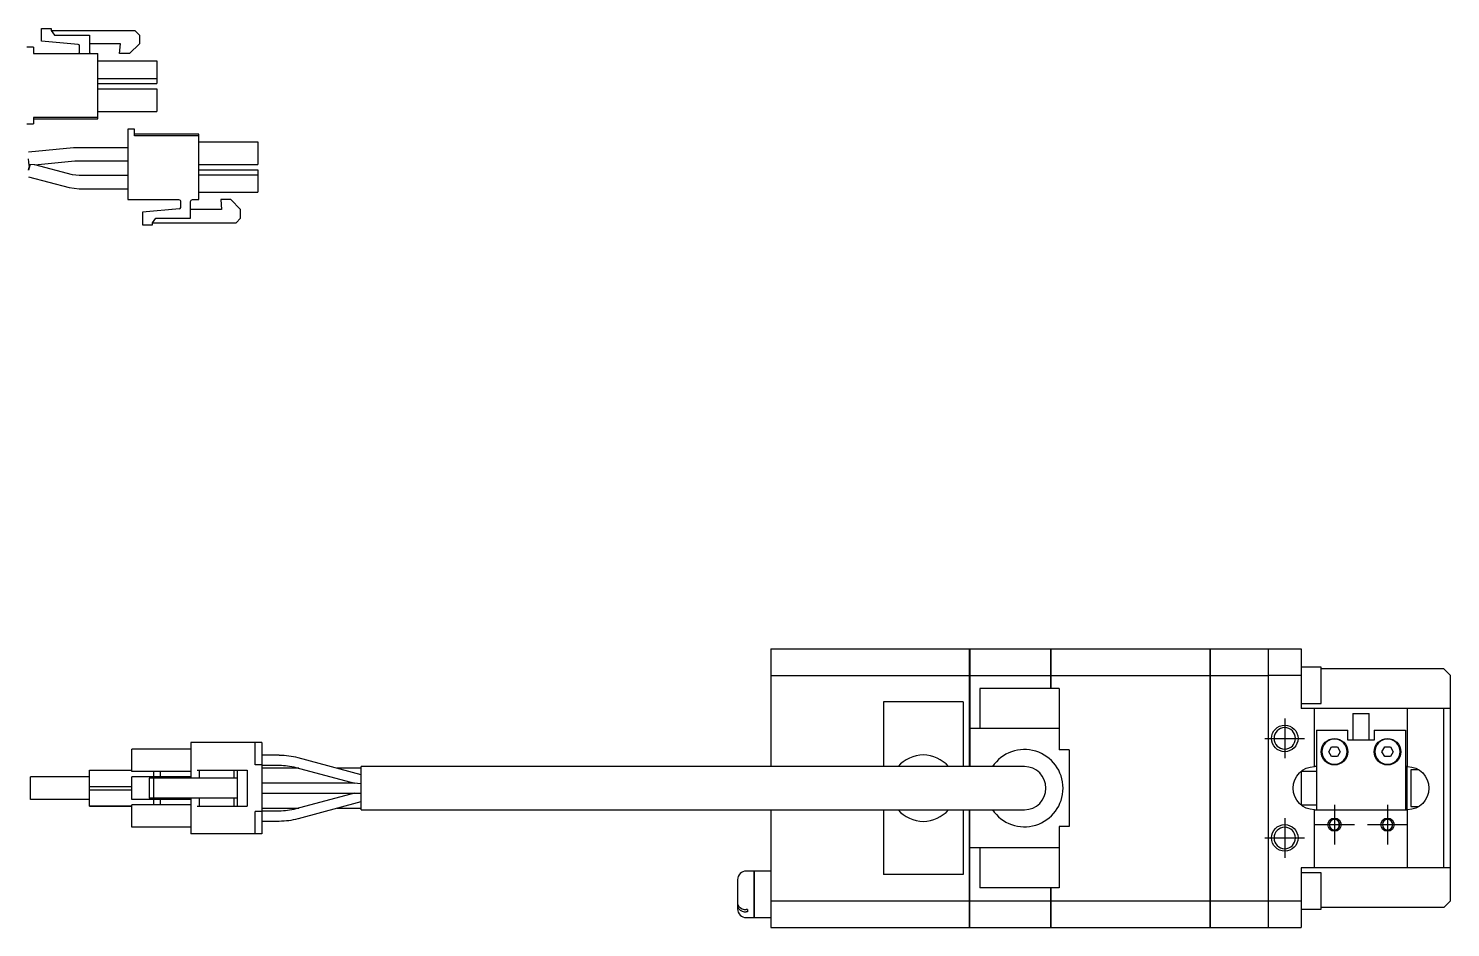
# Model space of a CAD drawing. Extents: x 0 to 1420, y -8 to 1169.
# Drawn here: x 698.8 to 913.2, y 410.1 to 545.6 of the extents above; entities that cross this region are included whole.
import ezdxf

# ---------------------------------------------------------------- set-up
doc = ezdxf.new("R2010")
doc.units = 0
doc.header["$LTSCALE"] = 0.5
doc.linetypes.add('CENTER', pattern=[50.8, 31.75, -6.35, 6.35, -6.35])
for name, color, linetype in [('MSM_CENTER', 1, 'CENTER'), ('MSM_CONTINUOUS', 7, 'CONTINUOUS'), ('MSM_NARROW', 5, 'CONTINUOUS')]:
    doc.layers.add(name, color=color, linetype=linetype)

msp = doc.modelspace()

# ---------------------------------------------------------------- linework, layer by layer
at = {"layer": 'MSM_CENTER'}
for p, q in [((888.21, 441.62), (888.21, 435.62)), ((885.21, 438.62), (891.21, 438.62)), ((895.71, 428.62), (895.71, 422.62)), ((903.71, 428.62), (903.71, 422.62)), ((888.21, 426.62), (888.21, 420.62)), ((892.71, 425.62), (898.71, 425.62)), ((900.71, 425.62), (906.71, 425.62)), ((885.21, 423.62), (891.21, 423.62))]:
    msp.add_line(p, q, dxfattribs=at)
at = {"layer": 'MSM_CONTINUOUS'}
for p, q in [((700.73, 545.62), (702.23, 545.62)), ((700.73, 543.7), (700.73, 545.62)), ((702.23, 545.62), (702.23, 545.32)), ((702.23, 545.32), (702.73, 544.62)), ((702.23, 545.32), (714.83, 545.32)), ((714.83, 545.32), (715.53, 544.62)), ((699.53, 542.82), (698.53, 542.82)), ((699.53, 542.82), (699.53, 541.82)), ((706.3, 543.21), (700.73, 543.7)), ((702.73, 544.62), (707.98, 544.62)), ((706.48, 542.12), (706.48, 543.02)), ((707.98, 544.62), (707.98, 542.12)), ((712.66, 543.32), (707.98, 543.32)), ((712.53, 541.82), (712.66, 543.32)), ((715.53, 543.32), (714.03, 541.82)), ((715.53, 544.62), (715.53, 543.32)), ((699.53, 541.82), (709.23, 541.82)), ((709.23, 531.97), (709.23, 541.82)), ((709.23, 540.72), (718.13, 540.72)), ((714.03, 541.82), (712.53, 541.82)), ((718.13, 540.72), (718.13, 537.32)), ((709.23, 538.07), (718.13, 538.07)), ((709.23, 537.32), (718.13, 537.32)), ((709.23, 536.52), (718.13, 536.52)), ((718.13, 536.52), (718.13, 533.12)), ((699.53, 532.22), (699.53, 531.22)), ((709.23, 532.22), (699.53, 532.22)), ((699.53, 531.97), (709.23, 531.97)), ((709.23, 533.12), (718.13, 533.12)), ((698.53, 531.22), (699.53, 531.22)), ((713.78, 530.42), (713.78, 519.82)), ((714.78, 530.42), (713.78, 530.42)), ((714.78, 530.42), (713.78, 530.42)), ((714.78, 529.42), (714.78, 530.42)), ((724.48, 529.67), (714.78, 529.67)), ((724.48, 529.42), (724.48, 529.67)), ((705.59, 527.63), (698.78, 526.97)), ((705.88, 527.64), (705.59, 527.63)), ((713.78, 527.64), (705.88, 527.64)), ((724.48, 529.42), (714.78, 529.42)), ((724.48, 529.42), (714.78, 529.42)), ((724.48, 519.82), (724.48, 529.42)), ((724.48, 528.52), (733.38, 528.52)), ((724.48, 528.52), (733.38, 528.52)), ((733.38, 528.52), (733.38, 525.12)), ((698.88, 524.97), (698.78, 525.97)), ((699.73, 525.05), (705.78, 525.64)), ((705.78, 525.64), (705.88, 525.64)), ((705.88, 525.64), (713.78, 525.64)), ((698.78, 524.27), (699, 525.11)), ((698.97, 524.98), (698.78, 524.27)), ((698.78, 523.23), (704.91, 521.63)), ((698.88, 524.97), (698.97, 524.98)), ((698.97, 524.98), (699, 525.11)), ((699, 525.11), (698.97, 524.98)), ((699.73, 525.05), (699, 525.11)), ((705.41, 523.57), (699.73, 525.05)), ((706.42, 523.44), (705.41, 523.57)), ((713.78, 523.44), (706.42, 523.44)), ((724.48, 525.12), (733.38, 525.12)), ((724.48, 524.32), (733.38, 524.32)), ((724.48, 524.32), (733.38, 524.32)), ((724.48, 523.57), (733.38, 523.57)), ((733.38, 524.32), (733.38, 520.92)), ((704.91, 521.63), (706.42, 521.44)), ((706.42, 521.44), (713.78, 521.44)), ((713.78, 519.82), (721.43, 519.82)), ((721.73, 519.52), (721.73, 518.62)), ((723.23, 517.02), (723.23, 519.52)), ((723.53, 519.82), (724.48, 519.82)), ((724.48, 520.92), (733.38, 520.92)), ((729.28, 519.82), (727.78, 519.82)), ((727.78, 519.82), (727.91, 518.32)), ((729.28, 519.82), (727.78, 519.82)), ((730.78, 518.32), (729.28, 519.82)), ((730.78, 518.32), (729.28, 519.82)), ((721.55, 518.42), (715.98, 517.93)), ((721.55, 518.42), (715.98, 517.93)), ((715.98, 517.93), (715.98, 516.02)), ((717.48, 516.32), (717.98, 517.02)), ((717.98, 517.02), (723.23, 517.02)), ((721.55, 518.42), (720.4, 518.32)), ((721.55, 518.42), (720.4, 518.32)), ((720.4, 518.32), (720.4, 518.32)), ((727.91, 518.32), (723.23, 518.32)), ((727.91, 518.32), (723.23, 518.32)), ((730.08, 516.32), (730.78, 517.02)), ((730.78, 517.02), (730.78, 518.32)), ((715.98, 516.02), (717.48, 516.02)), ((717.48, 516.02), (717.48, 516.32)), ((717.48, 516.32), (730.08, 516.32)), ((810.71, 452.12), (810.71, 434.37)), ((810.71, 452.12), (840.66, 452.12)), ((840.66, 434.37), (840.66, 452.12)), ((840.66, 452.07), (840.71, 452.07)), ((840.71, 452.12), (840.71, 434.37)), ((840.71, 452.12), (852.96, 452.12)), ((852.96, 446.12), (852.96, 452.12)), ((852.96, 452.07), (853.01, 452.07)), ((853.01, 452.12), (876.96, 452.12)), ((853.01, 446.12), (853.01, 452.12)), ((876.96, 410.12), (876.96, 452.12)), ((876.96, 452.07), (877.01, 452.07)), ((877.01, 410.12), (877.01, 452.12)), ((877.01, 452.12), (890.71, 452.12)), ((885.71, 452.12), (885.71, 410.12)), ((890.71, 452.12), (890.71, 443.12)), ((893.71, 449.37), (890.71, 449.37)), ((893.71, 443.87), (893.71, 449.37)), ((912.21, 449.12), (893.71, 449.12)), ((913.21, 448.12), (912.21, 449.12)), ((810.71, 448.09), (840.66, 448.09)), ((840.66, 447.83), (840.71, 447.83)), ((840.71, 448.09), (852.96, 448.09)), ((842.21, 446.12), (842.21, 440.12)), ((854.21, 446.12), (842.21, 446.12)), ((852.96, 447.83), (853.01, 447.83)), ((853.01, 448.09), (876.96, 448.09)), ((854.21, 446.12), (854.21, 436.9)), ((876.96, 447.83), (877.01, 447.83)), ((877.01, 448.09), (885.71, 448.09)), ((890.71, 448.12), (885.71, 448.12)), ((913.21, 414.12), (913.21, 448.12)), ((839.71, 444.12), (827.71, 444.12)), ((827.71, 444.12), (827.71, 434.37)), ((839.71, 444.12), (839.71, 434.37)), ((890.71, 443.87), (893.71, 443.87)), ((913.21, 443.12), (890.71, 443.12)), ((892.71, 434.37), (892.71, 443.12)), ((898.46, 442.37), (900.96, 442.37)), ((898.46, 442.37), (898.46, 438.37)), ((900.96, 438.37), (900.96, 442.37)), ((906.71, 434.37), (906.71, 443.12)), ((912.21, 419.12), (912.21, 443.12)), ((854.21, 440.12), (840.71, 440.12)), ((893.01, 439.87), (897.71, 439.87)), ((893.01, 439.87), (893.01, 427.87)), ((897.71, 438.37), (897.71, 439.87)), ((901.71, 439.87), (906.41, 439.87)), ((901.71, 439.87), (901.71, 438.37)), ((906.41, 439.87), (906.41, 427.87)), ((723.26, 438.02), (723.26, 432.62)), ((733.96, 438.02), (723.26, 438.02)), ((732.96, 434.62), (732.96, 438.02)), ((733.96, 438.02), (733.96, 424.22)), ((901.71, 438.37), (897.71, 438.37)), ((714.36, 433.62), (714.36, 437.02)), ((723.26, 437.02), (714.36, 437.02)), ((736.59, 436.07), (733.96, 436.07)), ((748.96, 433.14), (739.47, 435.69)), ((855.71, 436.9), (854.21, 436.9)), ((855.71, 436.9), (855.71, 425.34)), ((894.85, 436.62), (895.28, 437.37)), ((895.28, 435.87), (894.85, 436.62)), ((895.28, 437.37), (896.14, 437.37)), ((896.14, 435.87), (895.28, 435.87)), ((896.14, 437.37), (896.58, 436.62)), ((896.58, 436.62), (896.14, 435.87)), ((902.85, 436.62), (903.28, 437.37)), ((903.28, 435.87), (902.85, 436.62)), ((903.28, 437.37), (904.14, 437.37)), ((904.14, 435.87), (903.28, 435.87)), ((904.14, 437.37), (904.58, 436.62)), ((904.58, 436.62), (904.14, 435.87)), ((708.01, 428.42), (708.01, 433.82)), ((708.01, 433.82), (714.36, 433.82)), ((723.26, 433.62), (714.36, 433.62)), ((717.71, 432.82), (717.71, 433.62)), ((718.71, 432.82), (718.71, 433.62)), ((724.21, 433.82), (731.76, 433.82)), ((724.51, 433.82), (724.51, 432.62)), ((729.76, 433.82), (729.76, 432.62)), ((730.26, 433.82), (730.26, 428.42)), ((731.76, 433.82), (731.76, 428.42)), ((733.96, 434.62), (732.96, 434.62)), ((733.96, 434.57), (736.59, 434.57)), ((739.54, 434.12), (733.96, 434.12)), ((739.08, 434.24), (747.93, 431.87)), ((748.96, 434.12), (745.33, 434.12)), ((748.96, 427.87), (748.96, 434.37)), ((848.96, 434.37), (748.96, 434.37)), ((890.71, 433.68), (890.71, 428.55)), ((893.01, 433.62), (890.71, 433.62)), ((893.01, 434.37), (892.71, 434.37)), ((906.71, 434.37), (906.41, 434.37)), ((906.61, 434.37), (906.61, 427.87)), ((907.21, 433.87), (907.21, 428.37)), ((908.44, 433.87), (907.21, 433.87)), ((708.01, 432.82), (699.11, 432.82)), ((699.11, 429.42), (699.11, 432.82)), ((708.01, 431.37), (714.36, 431.37)), ((723.26, 432.82), (714.36, 432.82)), ((714.36, 429.42), (714.36, 432.82)), ((716.96, 432.62), (716.96, 429.62)), ((730.26, 432.62), (716.96, 432.62)), ((717.66, 432.62), (717.66, 429.62)), ((747.93, 431.87), (733.96, 431.87)), ((748.83, 431.75), (747.93, 431.87)), ((748.96, 431.87), (748.87, 431.87)), ((708.01, 429.42), (699.11, 429.42)), ((708.01, 429.42), (699.11, 429.42)), ((708.01, 429.42), (699.11, 429.42)), ((708.01, 430.87), (714.36, 430.87)), ((723.26, 429.42), (714.36, 429.42)), ((730.26, 429.62), (716.96, 429.62)), ((717.71, 428.62), (717.71, 429.42)), ((718.71, 428.62), (718.71, 429.42)), ((723.26, 429.62), (723.26, 424.22)), ((724.51, 429.62), (724.51, 428.42)), ((729.76, 429.62), (729.76, 428.42)), ((733.96, 430.37), (748.96, 430.37)), ((747.93, 430.37), (739.09, 427.99)), ((739.48, 426.55), (748.96, 429.09)), ((708.96, 428.42), (708.01, 428.42)), ((708.01, 428.42), (714.36, 428.42)), ((709.26, 428.42), (708.96, 428.42)), ((714.36, 428.42), (709.26, 428.42)), ((711.06, 428.42), (710.76, 428.42)), ((710.76, 428.42), (710.94, 428.42)), ((710.94, 428.42), (714.36, 428.42)), ((714.36, 428.42), (711.06, 428.42)), ((723.26, 428.62), (714.36, 428.62)), ((714.36, 425.22), (714.36, 428.62)), ((724.21, 428.42), (731.76, 428.42)), ((732.96, 424.22), (732.96, 427.62)), ((733.96, 427.62), (732.96, 427.62)), ((733.96, 428.12), (739.54, 428.12)), ((736.59, 427.67), (733.96, 427.67)), ((745.33, 428.12), (748.96, 428.12)), ((748.96, 427.87), (848.96, 427.87)), ((810.71, 427.87), (810.71, 410.12)), ((827.71, 427.87), (827.71, 418.12)), ((839.71, 427.87), (839.71, 418.12)), ((840.66, 410.12), (840.66, 427.87)), ((840.71, 410.12), (840.71, 427.87)), ((890.71, 428.62), (893.01, 428.62)), ((892.71, 419.12), (892.71, 427.87)), ((892.71, 427.87), (906.71, 427.87)), ((906.71, 419.12), (906.71, 427.87)), ((907.21, 428.37), (908.44, 428.37)), ((723.26, 425.22), (714.36, 425.22)), ((733.96, 426.17), (736.59, 426.17)), ((855.71, 425.34), (854.21, 425.34)), ((854.21, 425.34), (854.21, 416.12)), ((896.41, 425.32), (896.41, 426)), ((896.41, 425.32), (896.44, 425.29)), ((733.96, 424.22), (723.26, 424.22)), ((854.21, 422.12), (840.71, 422.12)), ((842.21, 422.12), (842.21, 416.12)), ((808.16, 418.62), (807.01, 418.62)), ((808.16, 418.62), (808.16, 411.62)), ((808.21, 418.57), (808.16, 418.57)), ((810.71, 418.62), (808.21, 418.62)), ((808.21, 418.62), (808.21, 411.62)), ((913.21, 419.12), (890.71, 419.12)), ((890.71, 419.12), (890.71, 410.12)), ((893.71, 418.37), (890.71, 418.37)), ((893.71, 412.87), (893.71, 418.37)), ((805.71, 417.32), (805.71, 412.92)), ((839.71, 418.12), (827.71, 418.12)), ((854.21, 416.12), (842.21, 416.12)), ((852.96, 410.12), (852.96, 416.12)), ((853.01, 410.12), (853.01, 416.12)), ((810.71, 414.14), (840.66, 414.14)), ((840.66, 414.4), (840.71, 414.4)), ((840.71, 414.14), (852.96, 414.14)), ((852.96, 414.4), (853.01, 414.4)), ((853.01, 414.14), (876.96, 414.14)), ((876.96, 414.4), (877.01, 414.4)), ((877.01, 414.14), (885.71, 414.14)), ((885.71, 414.12), (890.71, 414.12)), ((912.21, 413.12), (913.21, 414.12)), ((807.21, 412.82), (807.01, 412.82)), ((807.21, 412.47), (807.01, 412.47)), ((807.21, 412.82), (807.21, 412.47)), ((890.71, 412.87), (893.71, 412.87)), ((912.21, 413.12), (893.71, 413.12)), ((807.01, 411.62), (808.16, 411.62)), ((808.16, 411.67), (808.21, 411.67)), ((808.21, 411.62), (810.71, 411.62)), ((810.71, 410.12), (840.66, 410.12)), ((840.66, 410.17), (840.71, 410.17)), ((840.71, 410.12), (852.96, 410.12)), ((852.96, 410.17), (853.01, 410.17)), ((853.01, 410.12), (876.96, 410.12)), ((876.96, 410.17), (877.01, 410.17)), ((877.01, 410.12), (890.71, 410.12))]:
    msp.add_line(p, q, dxfattribs=at)
at = {"layer": 'MSM_CONTINUOUS', "extrusion": (0, 0, -1)}
for centre, radius in [((-888.21, 438.62), 1.62), ((-895.71, 436.62), 1.9), ((-903.71, 436.62), 1.9), ((-888.21, 423.62), 1.62), ((-895.71, 425.62), 0.783), ((-903.71, 425.62), 0.783)]:
    msp.add_circle(centre, radius, dxfattribs=at)
at = {"layer": 'MSM_CONTINUOUS'}
for centre in [(895.71, 436.62), (903.71, 436.62)]:
    msp.add_circle(centre, 2, dxfattribs=at)
for centre, radius, start, end in [((706.28, 543.02), 0.2, 0, 85), ((706.18, 542.12), 0.3, 270, 0), ((708.28, 542.12), 0.3, 180, 270), ((721.53, 518.62), 0.2, 275, 0), ((721.53, 518.62), 0.2, 275, 0), ((736.6, 424.95), 11.11, 75, 90.006), ((833.71, 431.12), 5, 40.5416, 139.4584), ((848.96, 431.12), 5.82, 213.9465, 146.0535), ((848.96, 431.12), 3.25, 270, 90), ((833.71, 431.12), 5, 220.5416, 319.4584), ((736.59, 437.32), 11.15, 269.9911, 285.0006), ((807.01, 417.32), 1.3, 90, 180), ((806.46, 413.42), 0.751, 181.7681, 218.8955), ((807.01, 412.92), 1.3, 180, 270), ((806.47, 413.77), 0.754, 185.8166, 221.8939), ((806.93, 413.87), 1.41, 221.3743, 272.8178), ((806.92, 414.21), 1.39, 222.8199, 273.04)]:
    msp.add_arc(centre, radius, start, end, dxfattribs=at)
at = {"layer": 'MSM_CONTINUOUS', "extrusion": (0, 0, -1)}
for centre, radius, start, end in [((-721.43, 519.52), 0.3, 90, 180), ((-723.53, 519.52), 0.3, 0, 90), ((-721.53, 518.62), 0.2, 180, 265), ((-736.6, 424.96), 9.61, 89.9909, 105.0002), ((-892.71, 431.12), 3.25, 270, 90), ((-906.71, 431.12), 3.25, 90, 270), ((-736.59, 437.32), 9.65, 255.0035, 270.008)]:
    msp.add_arc(centre, radius, start, end, dxfattribs=at)
at = {"layer": 'MSM_NARROW'}
for centre, radius in [((888.21, 438.62), 2), ((888.21, 423.62), 2), ((895.71, 425.62), 1), ((903.71, 425.62), 1)]:
    msp.add_circle(centre, radius, dxfattribs=at)

doc.saveas('drawing.dxf')
